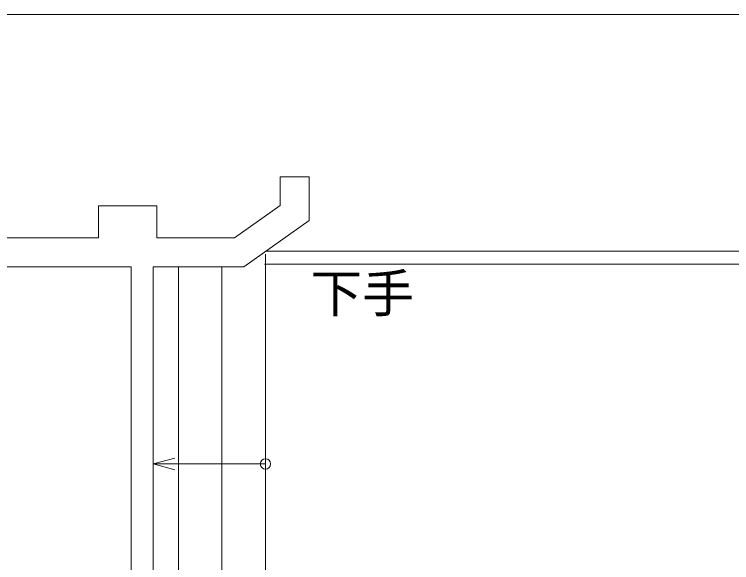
# Model space of a CAD drawing. Units: millimetres on the paper. Extents: x -1 to 279, y -216 to -20.
# Drawn here: x 35.48 to 77.04, y -52.1 to -20.34 of the extents above; entities that cross this region are included whole.
import ezdxf
from ezdxf.enums import TextEntityAlignment as Align

# ---------------------------------------------------------------- set-up
doc = ezdxf.new("R2010")
doc.units = ezdxf.units.MM
doc.linetypes.add('DASHED1', pattern=[1.8, 1.2, -0.6])
for name, color, linetype, lineweight in [('0-F', 7, 'Continuous', 9), ('1-0', 7, 'DASHED1', 9), ('F-F', 7, 'Continuous', 9)]:
    doc.layers.add(name, color=color, linetype=linetype, lineweight=lineweight)
doc.styles.add('HGｺﾞｼｯｸE', font='')
doc.styles.get('HGｺﾞｼｯｸE').set_extended_font_data('HGｺﾞｼｯｸE')

msp = doc.modelspace()

# ---------------------------------------------------------------- linework, layer by layer
at = {"layer": '0-F'}
for p, q in [((176.147, -34.053), (50.056, -34.053)), ((50.031, -58.561), (50.031, -34.221)), ((176.152, -34.811), (49.976, -34.811)), ((44.985, -34.963), (44.985, -59.209)), ((47.508, -34.963), (47.508, -58.885)), ((43.511, -46.381), (44.771, -46.719))]:
    msp.add_line(p, q, dxfattribs=at)
for points in [[(35.118, -61.837), (72.114, -57.087), (71.953, -55.837), (43.514, -59.441), (43.514, -34.963), (48.77, -34.963), (48.769, -34.963), (52.554, -32.271), (52.554, -29.749), (50.872, -29.749), (50.872, -31.403), (48.233, -33.281), (43.724, -33.281), (43.724, -31.431), (40.36, -31.431), (40.36, -33.281), (22.069, -33.281)], [(35.118, -61.837), (72.114, -57.087), (71.953, -55.837), (43.514, -59.441), (43.514, -34.963), (48.77, -34.963), (48.769, -34.963), (52.554, -32.271), (52.554, -29.749), (50.872, -29.749), (50.872, -31.403), (48.233, -33.281), (43.724, -33.281), (43.724, -31.431), (40.36, -31.431), (40.36, -33.281), (22.069, -33.281)], [(14.753, -34.963), (42.22, -34.963), (42.252, -34.963), (42.252, -59.615), (42.221, -59.653), (34.957, -60.585)], [(14.753, -34.963), (42.22, -34.963), (42.252, -34.963), (42.252, -59.615), (42.221, -59.653), (34.957, -60.585)], [(50.028, -46.381), (43.511, -46.381), (44.771, -46.044)]]:
    msp.add_lwpolyline(points, dxfattribs=at)
msp.add_circle((50.028, -46.381), 0.3, dxfattribs=at)
at = {"layer": 'F-F'}
msp.add_lwpolyline([(279.381, -20.339), (-0.619, -20.339), (-0.619, -216.339)], dxfattribs=at)

# ---------------------------------------------------------------- texts
at = {"layer": '1-0', "style": 'HGｺﾞｼｯｸE'}
msp.add_text('下手', height=2.199, dxfattribs=at).set_placement((52.634, -38.254), align=Align.BOTTOM_LEFT)

doc.saveas('drawing.dxf')
